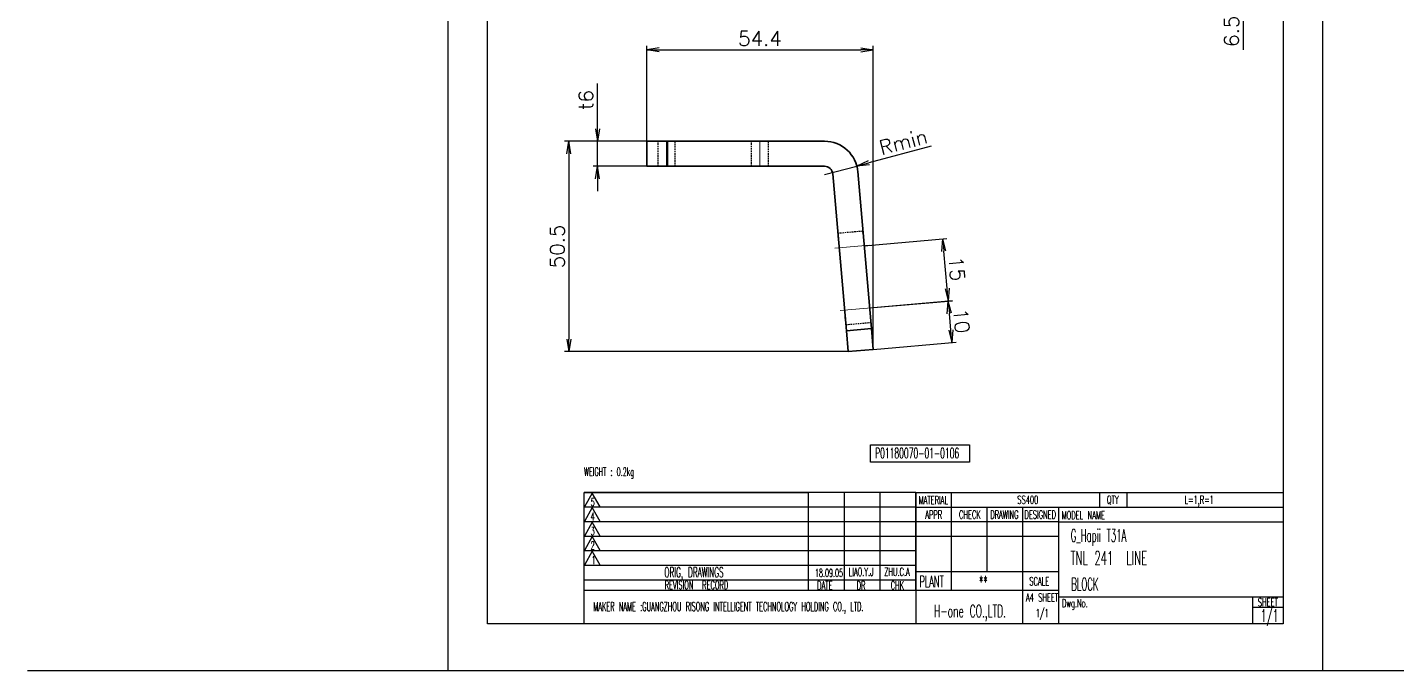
# Model space of a CAD drawing. Header units: inches. Extents: x 21 to 8642, y -3779 to 1599.
# Drawn here: x 20.5 to 349.4, y 18.9 to 173.4 of the extents above; entities that cross this region are included whole.
import ezdxf
from ezdxf.enums import TextEntityAlignment as Align

# ---------------------------------------------------------------- set-up
doc = ezdxf.new("R2010")
doc.units = ezdxf.units.IN
doc.header["$MEASUREMENT"] = 0
doc.linetypes.add('CENTER-HOKUTO', pattern=[23, 20, -1, 1, -1])
doc.linetypes.add('HIDDEN-HOKUTO', pattern=[3.8, 2.5, -1.3])
doc.layers.add('AM_HID', color=1, linetype='HIDDEN-HOKUTO', lineweight=25)
doc.layers.add('title_frame', color=7, linetype='Continuous')
doc.layers.add('word_dim', color=253, linetype='Continuous')
doc.styles.add('MX_NOTE_STANDARD', font='txt.shx', dxfattribs={"bigfont": 'bigfont.shx'})
doc.styles.get("Standard").update_dxf_attribs({"font": 'txt', "bigfont": 'gbcbig.shx'})
doc.dimstyles.new('HKT 1-1', dxfattribs={"dimtxt": 3.5, "dimasz": 3, "dimexe": 1, "dimexo": 0, "dimgap": 1, "dimtad": 3, "dimdsep": 46, "dimtxsty": 'Standard', "dimblk1": 'OPEN', "dimblk2": 'OPEN', "dimsah": 1, "dimcen": 0, "dimclrd": 256, "dimclre": 256, "dimclrt": 3, "dimazin": 2, "dimtfac": 1, "dimtmove": 0, "dimatfit": 3, "dimldrblk": 'OPEN', "dimfxl": 0, "dimtolj": 1, "dimlwd": 25, "dimlwe": 25, "dimarcsym": 0})
doc.dimstyles.new('STANDARD 1-1', dxfattribs={"dimtxt": 3.5, "dimasz": 3, "dimexe": 1, "dimexo": 0, "dimgap": 1, "dimtad": 3, "dimdsep": 46, "dimtxsty": 'Standard', "dimblk1": 'OPEN', "dimblk2": 'OPEN', "dimsah": 1, "dimcen": 0, "dimclrt": 3, "dimazin": 2, "dimtfac": 1, "dimtmove": 0, "dimatfit": 3, "dimldrblk": 'OPEN', "dimfxl": 0, "dimtolj": 1, "dimtzin": 0, "dimarcsym": 0})

# ---------------------------------------------------------------- blocks, each defined once
blk = doc.blocks.new('_Open')
at = {"color": 0, "lineweight": -2}
for p, q in [((-1, 0.1666666666666667), (0, 0)), ((-1, -0.1666666666666667), (0, 0)), ((0, 0), (-1, 0))]:
    blk.add_line(p, q, dxfattribs=at)
blk = doc.blocks.new('*D214')
at = {"layer": 'DEFPOINTS', "color": 0, "linetype": 'Continuous', "ltscale": 2}
for p in [(169.1969310102474, 146.0703371038465), (150.4944758194731, 95.5433460617963), (217.5721144700771, 95.54334606179629)]:
    blk.add_point(p, dxfattribs=at)
at = {"layer": 'word_dim', "color": 0, "linetype": 'Continuous', "lineweight": -2, "ltscale": 2}
for p, q in [((169.1969310102474, 146.0703371038465), (149.4944758194731, 146.0703371038465)), ((150.4944758194731, 143.0703371038465), (150.4944758194731, 98.5433460617963)), ((217.5721144700771, 95.54334606179629), (149.4944758194731, 95.5433460617963))]:
    blk.add_line(p, q, dxfattribs=at)
at = {"layer": 'word_dim', "color": 0, "linetype": 'Continuous', "lineweight": -2, "ltscale": 2, "xscale": 3, "yscale": 3, "zscale": 3}
for p, rotation in [((150.4944758194731, 146.0703371038465), 90), ((150.4944758194731, 95.5433460617963), 270)]:
    blk.add_blockref('_Open', p, dxfattribs=dict(at, rotation=rotation))
at = {"layer": 'word_dim', "color": 3, "linetype": 'Continuous', "ltscale": 2, "insert": (147.744475819473, 120.8068415828214), "char_height": 3.5, "attachment_point": 5, "rotation": 90}
blk.add_mtext('\\A1;50.5', dxfattribs=at)
blk = doc.blocks.new('*D215')
at = {"layer": 'DEFPOINTS', "color": 0, "linetype": 'Continuous', "ltscale": 2}
for p in [(157.3761176812229, 146.0703371038465), (169.1969310102547, 146.0703371038465), (169.1969310102474, 140.0703371038465)]:
    blk.add_point(p, dxfattribs=at)
at = {"layer": 'word_dim', "color": 0, "linetype": 'Continuous', "lineweight": -2, "ltscale": 2}
for p, q in [((157.3761176812229, 149.0703371038465), (157.3761176812229, 159.9036704371798)), ((169.1969310102547, 146.0703371038465), (156.3761176812229, 146.0703371038465)), ((157.3761176812229, 140.0703371038465), (157.3761176812229, 146.0703371038465)), ((169.1969310102474, 140.0703371038465), (156.3761176812229, 140.0703371038465)), ((157.3761176812229, 137.0703371038465), (157.3761176812229, 134.0703371038465))]:
    blk.add_line(p, q, dxfattribs=at)
at = {"layer": 'word_dim', "color": 0, "linetype": 'Continuous', "lineweight": -2, "ltscale": 2, "xscale": 3, "yscale": 3, "zscale": 3}
for p, rotation in [((157.3761176812229, 146.0703371038465), 270), ((157.3761176812229, 140.0703371038465), 90)]:
    blk.add_blockref('_Open', p, dxfattribs=dict(at, rotation=rotation))
at = {"layer": 'word_dim', "color": 3, "linetype": 'Continuous', "ltscale": 2, "insert": (154.6261176812228, 155.9870037705132), "char_height": 3.5, "attachment_point": 5, "rotation": 90}
blk.add_mtext('\\A1;t6', dxfattribs=at)
blk = doc.blocks.new('*D217')
at = {"layer": 'DEFPOINTS', "color": 0, "linetype": 'Continuous', "ltscale": 2}
for p in [(275.7409869728842, 189.5703371038465), (312.3232888015525, 189.5703371038465), (275.7409869728842, 183.0703371038465)]:
    blk.add_point(p, dxfattribs=at)
at = {"layer": 'word_dim', "color": 0, "linetype": 'Continuous', "lineweight": -2, "ltscale": 2}
for p, q in [((312.3232888015525, 192.5703371038465), (312.3232888015525, 195.5703371038465)), ((275.7409869728842, 189.5703371038465), (313.3232888015525, 189.5703371038465)), ((312.3232888015525, 189.5703371038465), (312.3232888015525, 183.0703371038465)), ((275.7409869728842, 183.0703371038465), (313.3232888015525, 183.0703371038465)), ((312.3232888015525, 180.0703371038465), (312.3232888015525, 167.9870037705034))]:
    blk.add_line(p, q, dxfattribs=at)
at = {"layer": 'word_dim', "color": 0, "linetype": 'Continuous', "lineweight": -2, "ltscale": 2, "xscale": 3, "yscale": 3, "zscale": 3}
for p, rotation in [((312.3232888015525, 189.5703371038465), 270), ((312.3232888015525, 183.0703371038465), 90)]:
    blk.add_blockref('_Open', p, dxfattribs=dict(at, rotation=rotation))
at = {"layer": 'word_dim', "color": 3, "linetype": 'Continuous', "ltscale": 2, "insert": (309.5732888015525, 172.4870037705035), "char_height": 3.5, "attachment_point": 5, "rotation": 90}
blk.add_mtext('\\A1;6.5', dxfattribs=at)
blk = doc.blocks.new('*D225')
at = {"layer": 'DEFPOINTS', "color": 0, "linetype": 'Continuous', "ltscale": 2}
for p in [(222.7002297290425, 106.0326374604913), (241.5697363805452, 107.6837192924949), (223.5719310102474, 96.0703371038465)]:
    blk.add_point(p, dxfattribs=at)
at = {"layer": 'word_dim', "color": 0, "linetype": 'Continuous', "lineweight": -2, "ltscale": 2}
for p, q in [((222.7002297290425, 106.0326374604913), (242.5659300980413, 107.7708862427756)), ((242.1799368109078, 100.7100000883384), (241.8312372313875, 104.6951381400065)), ((223.5719310102474, 96.0703371038465), (243.4376313792462, 97.8085858861308))]:
    blk.add_line(p, q, dxfattribs=at)
at = {"layer": 'word_dim', "color": 0, "linetype": 'Continuous', "lineweight": -2, "ltscale": 2, "xscale": 3, "yscale": 3, "zscale": 3}
for p, rotation in [((241.5697363805452, 107.6837192924949), 95.00064459754958), ((242.4414376617501, 97.72141893585004), 275.0006445975496)]:
    blk.add_blockref('_Open', p, dxfattribs=dict(at, rotation=rotation))
at = {"layer": 'word_dim', "color": 3, "linetype": 'Continuous', "ltscale": 2, "insert": (244.745119744262, 102.9422782274445), "char_height": 3.5, "attachment_point": 5, "rotation": 275.0006445975496}
blk.add_mtext('\\A1;10', dxfattribs=at)
blk = doc.blocks.new('*D226')
at = {"layer": 'DEFPOINTS', "color": 0, "linetype": 'Continuous', "ltscale": 2}
for p in [(240.2356185456686, 122.6544829099213), (221.3688060102473, 120.9731691350965), (222.7002297290425, 106.0326374604913)]:
    blk.add_point(p, dxfattribs=at)
at = {"layer": 'word_dim', "color": 0, "linetype": 'Continuous', "lineweight": -2, "ltscale": 2}
for p, q in [((221.3688060102473, 120.9731691350965), (241.2316713091869, 122.7432460345144)), ((241.3007528906845, 110.7021095258711), (240.5019079194478, 119.6663246193664)), ((222.7002297290425, 106.0326374604913), (242.563095027982, 107.8027143599093))]:
    blk.add_line(p, q, dxfattribs=at)
at = {"layer": 'word_dim', "color": 0, "linetype": 'Continuous', "lineweight": -2, "ltscale": 2, "xscale": 3, "yscale": 3, "zscale": 3}
for p, rotation in [((240.2356185456686, 122.6544829099213), 95.09245455456644), ((241.5670422644637, 107.7139512353162), 275.0924545545664)]:
    blk.add_blockref('_Open', p, dxfattribs=dict(at, rotation=rotation))
at = {"layer": 'word_dim', "color": 3, "linetype": 'Continuous', "ltscale": 2, "insert": (243.6404755047415, 115.4283156652497), "char_height": 3.5, "attachment_point": 5, "rotation": 275.0924545545664}
blk.add_mtext('\\A1;15', dxfattribs=at)
blk = doc.blocks.new('*D227')
at = {"layer": 'DEFPOINTS', "color": 0, "linetype": 'Continuous', "ltscale": 2}
for p in [(223.5719310102328, 168.0074660650965), (169.1969310102474, 140.0703371038465), (223.5719310102328, 96.07033710384286)]:
    blk.add_point(p, dxfattribs=at)
at = {"layer": 'word_dim', "color": 0, "linetype": 'Continuous', "lineweight": -2, "ltscale": 2}
for p, q in [((169.1969310102474, 140.0703371038465), (169.1969310102474, 169.0074660650965)), ((172.1969310102474, 168.0074660650965), (220.5719310102328, 168.0074660650965)), ((223.5719310102328, 96.07033710384286), (223.5719310102328, 169.0074660650965))]:
    blk.add_line(p, q, dxfattribs=at)
at = {"layer": 'word_dim', "color": 0, "linetype": 'Continuous', "lineweight": -2, "ltscale": 2, "xscale": 3, "yscale": 3, "zscale": 3, "rotation": 180}
blk.add_blockref('_Open', (169.1969310102474, 168.0074660650965), dxfattribs=at)
at = {"layer": 'word_dim', "color": 0, "linetype": 'Continuous', "lineweight": -2, "ltscale": 2, "xscale": 3, "yscale": 3, "zscale": 3}
blk.add_blockref('_Open', (223.5719310102328, 168.0074660650965), dxfattribs=at)
at = {"layer": 'word_dim', "color": 3, "linetype": 'Continuous', "ltscale": 2, "insert": (196.3844310102401, 170.7574660650965), "char_height": 3.5, "attachment_point": 5}
blk.add_mtext('\\A1;54.4', dxfattribs=at)
blk = doc.blocks.new('*D228')
at = {"layer": 'DEFPOINTS', "color": 0, "linetype": 'Continuous', "ltscale": 2}
for p in [(219.6018539229105, 140.1197199329939), (211.8688060102583, 138.0703371039192)]:
    blk.add_point(p, dxfattribs=at)
at = {"layer": 'word_dim', "linetype": 'Continuous', "lineweight": 25, "ltscale": 2}
for p, q in [((237.4845272209912, 144.8589177252482), (222.5017468901668, 140.8882384939)), ((211.8688060102583, 138.0703371039192), (219.6018539229105, 140.1197199329939))]:
    blk.add_line(p, q, dxfattribs=at)
at = {"layer": 'word_dim', "linetype": 'Continuous', "lineweight": 25, "ltscale": 2, "xscale": 3, "yscale": 3, "zscale": 3, "rotation": 194.8430933498145}
blk.add_blockref('_Open', (219.6018539229105, 140.1197199329939), dxfattribs=at)
at = {"layer": 'word_dim', "color": 3, "linetype": 'Continuous', "ltscale": 2, "insert": (230.7386081917099, 145.9160726100121), "char_height": 3.5, "attachment_point": 5, "rotation": 14.843093349814483}
blk.add_mtext('\\A1;Rmin', dxfattribs=at)

msp = doc.modelspace()

# ---------------------------------------------------------------- linework, layer by layer
at = {"color": 7, "lineweight": 35, "ltscale": 0.125}
for p, q in [((169.1969310102474, 146.0703371038465), (174.1969310102474, 146.0703371038465)), ((169.1969310102474, 140.0703371038465), (174.1969310102474, 140.0703371038465))]:
    msp.add_line(p, q, dxfattribs=at)
at = {"color": 7, "lineweight": 35, "ltscale": 0.15}
for p, q in [((169.1969310102474, 146.0703371038465), (169.1969310102474, 140.0703371038465)), ((174.1969310102474, 146.0703371038465), (174.1969310102474, 140.0703371038465))]:
    msp.add_line(p, q, dxfattribs=at)
at = {"color": 2, "linetype": 'CENTER-HOKUTO', "lineweight": 13, "ltscale": 2}
for p, q in [((173.9078685102474, 140.0703371038465), (173.9078685102474, 146.0703371038465)), ((196.3453685102474, 140.0703371038465), (196.3453685102474, 146.0703371038465)), ((214.3225020854267, 120.3566175416775), (222.6959552264495, 121.0892946915149)), ((215.6286165311073, 105.4138713056739), (224.0020696721228, 106.1465484555113))]:
    msp.add_line(p, q, dxfattribs=at)
at = {"color": 7, "lineweight": 35}
for p, q in [((211.8688060102474, 146.0703371038465), (174.1969310102474, 146.0703371038465)), ((211.8453685102474, 140.0703371038465), (174.1969310102474, 140.0703371038465)), ((213.8375560102474, 138.2446535100965), (217.1344310102474, 100.5263917913465)), ((223.1344310102474, 101.0512941350965), (219.8375560102474, 138.7676027288465))]:
    msp.add_line(p, q, dxfattribs=at)
at = {"color": 7, "lineweight": 35, "ltscale": 0.00069580078125}
msp.add_line((215.1266185102474, 123.4975831975965), (215.1266185102474, 123.4697511663465), dxfattribs=at)
at = {"color": 7, "lineweight": 35, "ltscale": 0.03204338960186358}
msp.add_line((215.1266185102474, 123.4697511663465), (215.2438060102474, 122.1933839788465), dxfattribs=at)
at = {"color": 7, "lineweight": 35, "ltscale": 0.01134581664204756}
msp.add_line((216.8141185102474, 104.2163331975965), (216.8531810102474, 103.7641847600965), dxfattribs=at)
at = {"color": 7, "lineweight": 35, "ltscale": 0.03202612300872192}
msp.add_line((216.8531810102474, 103.7641847600965), (216.9625560102474, 102.4878175725965), dxfattribs=at)
at = {"color": 7, "lineweight": 35, "ltscale": 0.0101423388356866}
msp.add_line((216.9625560102474, 102.4878175725965), (217.0016185102474, 102.0840089788465), dxfattribs=at)
at = {"color": 7, "lineweight": 35, "ltscale": 0.1505729110565589}
for p, q in [((223.1344310102474, 101.0512941350965), (217.1344310102474, 100.5263917913465)), ((223.5719310102474, 96.0703371038465), (217.5719310102474, 95.5454347600965))]:
    msp.add_line(p, q, dxfattribs=at)
at = {"color": 7, "lineweight": 35, "ltscale": 0.125003347948062}
for p, q in [((217.1344310102474, 100.5263917913465), (217.5719310102474, 95.5454347600965)), ((223.5719310102474, 96.0703371038465), (223.1344310102474, 101.0512941350965))]:
    msp.add_line(p, q, dxfattribs=at)
at = {"linetype": 'Continuous'}
msp.add_line((268.0811402842562, 54.6640031749078), (321.9811402842503, 54.6640031749078), dxfattribs=at)
at = {"color": 7, "lineweight": 35}
for centre, radius, start in [((211.8688060102474, 138.0703371038465), 8, 4.183945230163382), ((211.8453685102474, 138.0703371038465), 2, 4.183686234677016)]:
    msp.add_arc(centre, radius, start, 90, dxfattribs=at)
at = {"layer": 'AM_HID', "ltscale": 0.15}
for p, q in [((171.9078685102474, 140.0703371038465), (171.9078685102474, 146.0703371038465)), ((175.9078685102474, 146.0703371038465), (175.9078685102474, 140.0703371038465)), ((194.3453685102474, 140.0703371038465), (194.3453685102401, 146.0703371038429)), ((198.3453685102474, 146.0703371038465), (198.3453685102474, 140.0703371038465))]:
    msp.add_line(p, q, dxfattribs=at)
at = {"layer": 'AM_HID', "ltscale": 0.1499849475818271}
for p, q in [((221.0641185102474, 124.4599855413465), (215.0875560102474, 123.9370363225965)), ((217.0016185102474, 102.0205324163465), (222.9781810102474, 102.5434816350965))]:
    msp.add_line(p, q, dxfattribs=at)
at = {"layer": 'AM_HID', "ltscale": 0.0110296455059341}
msp.add_line((215.0875560102474, 123.9370363225965), (215.1266185102474, 123.4975831975965), dxfattribs=at)
at = {"layer": 'AM_HID', "ltscale": 0.01172287550469799}
for p, q in [((221.1031810102474, 123.9927003850965), (221.0641185102474, 124.4599855413465)), ((222.9781810102474, 102.5434816350965), (222.9391185102474, 103.0107667913465))]:
    msp.add_line(p, q, dxfattribs=at)
at = {"layer": 'AM_HID', "ltscale": 0.03204338960186358}
msp.add_line((221.1031810102474, 123.9927003850965), (221.2203685102474, 122.7163331975965), dxfattribs=at)
at = {"layer": 'AM_HID', "ltscale": 0.04373681687232847}
msp.add_line((221.2203685102474, 122.7163331975965), (221.3688060102474, 120.9731691350965), dxfattribs=at)
at = {"layer": 'AM_HID', "ltscale": 0.37499300493233}
msp.add_line((221.3688060102474, 120.9731691350965), (222.6734935102474, 106.0302980413465), dxfattribs=at)
at = {"layer": 'AM_HID', "ltscale": 0.03240808400451952}
msp.add_line((216.6969310102474, 105.5073488225965), (216.8141185102474, 104.2163331975965), dxfattribs=at)
at = {"layer": 'AM_HID', "ltscale": 0.04375382134233752}
msp.add_line((222.6734935102474, 106.0302980413465), (222.8297435102474, 104.2871339788465), dxfattribs=at)
at = {"layer": 'AM_HID', "ltscale": 0.0015869140625}
msp.add_line((217.0016185102474, 102.0840089788465), (217.0016185102474, 102.0205324163465), dxfattribs=at)
at = {"layer": 'AM_HID', "ltscale": 0.03202612300872192}
msp.add_line((222.8297435102474, 104.2871339788465), (222.9391185102474, 103.0107667913465), dxfattribs=at)
at = {"layer": 'title_frame'}
for p, q in [((130.9811402842503, 30.1640031749078), (130.9811402842503, 305.9140031749078)), ((321.9811402842503, 305.9140031749078), (321.9811402842503, 30.1640031749078)), ((222.9386335437927, 73.18075581046224), (246.6811756739668, 73.18075581046224)), ((222.9386335437927, 68.98031339570599), (222.9386335437927, 73.18075581046224)), ((246.6811756739668, 73.18075581046224), (246.6811756739668, 68.98031339570599)), ((246.6811756739668, 68.98031339570599), (222.9386335437927, 68.98031339570599)), ((154.1561402842387, 30.1640031749078), (154.1561402842387, 61.6640031749078)), ((154.1561402842387, 61.6640031749078), (208.056140284262, 61.6640031749078)), ((233.7811402842387, 61.6640031749078), (154.1561402842387, 61.6640031749078)), ((156.1361928875019, 61.5405535369021), (154.2565528875027, 58.21848008798343)), ((158.0158328875011, 58.21848008798343), (156.1361928875019, 61.5405535369021)), ((208.056140284262, 38.1640031749078), (208.056140284262, 61.6640031749078)), ((216.6311402842445, 38.1640031749078), (216.6311402842445, 61.6640031749078)), ((216.6311402842445, 38.1640031749078), (216.6311402842445, 61.6640031749078)), ((225.2061402842562, 38.1640031749078), (225.2061402842562, 61.6640031749078)), ((225.2061402842562, 38.1640031749078), (225.2061402842562, 61.6640031749078)), ((233.7811402842387, 61.6640031749078), (233.7811402842387, 58.1640031749078)), ((233.7811402842387, 38.1640031749078), (233.7811402842387, 61.6640031749078)), ((233.7811402842387, 61.6640031749078), (233.7811402842387, 30.1640031749078)), ((233.7811402842387, 61.6640031749078), (233.7811402842387, 30.1640031749078)), ((233.7811402842387, 61.6640031749078), (321.9811402842503, 61.6640031749078)), ((242.3561402842503, 38.1640031749078), (242.3561402842503, 61.6640031749078)), ((277.8811402842445, 61.6640031749078), (277.8811402842445, 58.1640031749078)), ((284.4537475362346, 61.6640031749078), (284.4537475362346, 58.1640031749078)), ((208.056140284262, 58.1640031749078), (154.1561402842387, 58.1640031749078)), ((233.7811402842387, 58.1640031749078), (154.1561402842387, 58.1640031749078)), ((154.2565528875027, 58.21848008798343), (158.0158328875011, 58.21848008798343)), ((156.1361928875019, 58.06326164961802), (154.2565528875027, 54.74118820070299)), ((158.0158328875011, 54.74118820070299), (156.1361928875019, 58.06326164961802)), ((233.7811402842387, 58.1640031749078), (321.9811402842503, 58.1640031749078)), ((250.931140284262, 42.76058076132841), (250.931140284262, 58.1640031749078)), ((259.5061402842445, 30.1640031749078), (259.5061402842445, 58.1640031749078)), ((268.0811402842562, 30.1640031749078), (268.0811402842562, 58.1640031749078)), ((208.056140284262, 54.6640031749078), (154.1561402842387, 54.6640031749078)), ((233.7811402842387, 54.6640031749078), (154.1561402842387, 54.6640031749078)), ((154.2565528875027, 54.74118820070299), (158.0158328875011, 54.74118820070299)), ((156.1361928875019, 54.53372430303653), (154.2565528875027, 51.21165085411786)), ((158.0158328875011, 51.21165085411786), (156.1361928875019, 54.53372430303653)), ((268.0811402842562, 54.6640031749078), (233.7811402842387, 54.6640031749078)), ((208.056140284262, 51.1640031749078), (154.1561402842387, 51.1640031749078)), ((233.7811402842387, 51.1640031749078), (154.1561402842387, 51.1640031749078)), ((154.2565528875027, 51.21165085411786), (158.0158328875011, 51.21165085411786)), ((156.1361928875019, 51.12057609275444), (154.2565528875027, 47.79850264383941)), ((158.0158328875011, 47.79850264383941), (156.1361928875019, 51.12057609275444)), ((268.0811402842562, 51.1640031749078), (233.7811402842387, 51.1640031749078)), ((208.056140284262, 47.6640031749078), (154.1561402842387, 47.6640031749078)), ((233.7811402842387, 47.6640031749078), (154.1561402842387, 47.6640031749078)), ((154.2565528875027, 47.79850264383941), (158.0158328875011, 47.79850264383941)), ((156.1361928875019, 47.59103874616931), (154.2565528875027, 44.26896529725428)), ((158.0158328875011, 44.26896529725428), (156.1361928875019, 47.59103874616931)), ((208.056140284262, 44.1640031749078), (154.1561402842387, 44.1640031749078)), ((233.7811402842387, 44.1640031749078), (154.1561402842387, 44.1640031749078)), ((154.2565528875027, 44.26896529725428), (158.0158328875011, 44.26896529725428)), ((233.7811402842387, 42.76058076132841), (268.0811402842562, 42.76058076132841)), ((208.056140284262, 40.6640031749078), (154.1561402842387, 40.6640031749078)), ((233.7811402842387, 40.6640031749078), (154.1561402842387, 40.6640031749078)), ((233.7811402842387, 38.1640031749078), (154.1561402842387, 38.1640031749078)), ((268.0811402842562, 38.1640031749078), (233.7811402842387, 38.1640031749078)), ((268.0811402842562, 36.6640031749078), (321.9811402842503, 36.6640031749078)), ((314.6311402842445, 36.6640031749078), (314.6311402842445, 30.1640031749078)), ((314.6311402842445, 34.1640031749078), (321.9811402842503, 34.1640031749078)), ((321.9811402842503, 30.1640031749078), (130.9811402842503, 30.1640031749078)), ((321.9811402842503, 30.1640031749078), (268.0811402842562, 30.1640031749078))]:
    msp.add_line(p, q, dxfattribs=at)
at = {"layer": 'title_frame', "color": 4}
msp.add_lwpolyline([(121.4811402842503, 18.9140031749078), (331.4811402842503, 18.9140031749078), (331.4811402842503, 315.9140031749078), (121.4811402842503, 315.9140031749078)], close=True, dxfattribs=at)
at = {"layer": 'word_dim', "linetype": 'Continuous', "ltscale": 2}
for p, q in [((20.54109458538068, 18.9140031749078), (121.4811402842503, 18.9140031749078)), ((331.4811402842503, 18.9140031749078), (432.42118598312, 18.9140031749078))]:
    msp.add_line(p, q, dxfattribs=at)

# ---------------------------------------------------------------- texts
at = {"linetype": 'Continuous', "char_height": 3, "width": 50.90000000000009, "attachment_point": 4}
for s, insert in [('{\\W0.5;\\C3;G_Hapii T31A}', (270.9604607681728, 50.87629867529113)), ('{\\W0.5;\\C3;BLOCK}', (271.0811402842562, 39.6640031749078))]:
    msp.add_mtext(s, dxfattribs=dict(at, insert=insert))
at = {"layer": 'title_frame', "color": 3, "style": 'MX_NOTE_STANDARD'}
for s, height, width, p in [('P01180070-01-0106', 2.5, 0.5340999999999987, (223.998727652947, 69.91891375817369)), ('WEIGHT : 0.2kg ', 2, 0.5341000000000022, (154.1804605923286, 65.69034685800517)), ('5', 1.917999999999999, 0.5341000000000025, (155.7414244358703, 58.44400094052917)), ('MATERIAL', 1.972799999999999, 0.5340999999999952, (234.4532722496994, 58.87661364088427)), ('SS400', 1.972799999999999, 0.5340999999999952, (258.1545123069706, 58.96225243587769)), ('QTY', 1.972799999999999, 0.5340999999999952, (279.6542730494154, 58.96225243587769)), ('L=1,R=1', 1.972799999999999, 0.5340999999999952, (298.2820921870049, 58.96225243587769)), ('4', 1.917999999999999, 0.5341000000000025, (155.7414244358703, 54.96670905324873)), ('APPR', 1.972799999999999, 0.5340999999999952, (236.0489516604618, 55.40543169303356)), ('CHECK', 1.972799999999999, 0.5341000000000096, (244.1448114357233, 55.40543169303356)), ('DRAWING', 1.972799999999999, 0.5340999999999952, (251.6643120297564, 55.40543169303356)), ('DESIGNED', 1.972799999999999, 0.5340999999999952, (259.8557917542973, 55.40543169303356)), ('MODEL NAME', 1.972799999999999, 0.5340999999999669, (268.7842314612105, 55.25507256459542)), ('3', 1.917999999999999, 0.5341000000000025, (155.7414244358703, 51.4371717066636)), ('2', 1.917999999999999, 0.5341000000000025, (155.7414244358703, 48.02402349638515)), ('1', 1.917999999999999, 0.5341000000000025, (155.9376665150091, 44.49448614980002)), ('TNL 241  LINE', 3.300000000000001, 0.534099999999995, (270.922131960983, 44.30720337715621)), ('ORIG, DRAWINGS', 2.411200052261353, 0.5341000000000021, (173.4299664523029, 41.32582431868587)), ('18.09.05', 1.899999999999999, 0.5340999999999956, (209.5648012676435, 41.42708972148039)), ('REVISION  RECORD', 1.972799999999999, 0.5341000000000025, (173.4799957393886, 38.48763774909394)), ('DATE', 1.972799999999999, 0.5340999999999952, (210.093444352188, 38.40615334272234)), ('DR', 1.972799999999999, 0.5341000000000096, (219.587432314064, 38.3957266516657)), ('CHK', 1.972799999999999, 0.5340999999999952, (227.7640700749513, 38.4291591180875)), ('PLANT', 2.740000000000002, 0.5340999999999948, (234.617207124397, 38.93321690288513)), ('**', 2.740000000000002, 0.5340999999999948, (248.97410778076, 38.93321690288513)), ('SCALE', 1.972799999999999, 0.5340999999999952, (261.0317667656097, 39.38282709092464)), ('A4 SHEET', 1.972799999999999, 0.5340999999999952, (260.2107595579334, 35.48737397779342)), ('SHEET', 1.972799999999999, 0.5340999999999952, (315.8710619548262, 34.37562859678956)), ('MAKER NAME :GUANGZHOU RISONG INTELLIGENT TECHNOLOGY HOLDING CO., LTD.', 2.160000000000001, 0.5341000000000022, (156.3800177783166, 33.23025221409198)), ('H-one CO.,LTD.', 3, 0.5341000000000093, (238.1370304211202, 31.71330088280893)), ('1/1', 1.972799999999999, 0.5340999999999952, (262.5625026109671, 31.73298190693395)), ('Dwg.No.', 1.972799999999999, 0.5340999999999669, (268.8700865533944, 34.14155933034936)), ('1/1', 3, 0.5340999999999667, (316.5879834090635, 30.63970761177125))]:
    msp.add_text(s, height=height, dxfattribs=dict(at, width=width)).set_placement(p)
at = {"layer": 'title_frame', "color": 3, "style": 'MX_NOTE_STANDARD', "width": 0.5340999999999952}
for s, p in [('LIAO.Y.J', (220.6466651986745, 41.03807132293814)), ('ZHU.C.A', (229.2645973357764, 41.06020611043578))]:
    msp.add_text(s, height=1.972799999999999, dxfattribs=at).set_placement(p, align=Align.BOTTOM_CENTER)

# ---------------------------------------------------------------- dimensions: what is measured, and where the dimension line sits
at = {"layer": 'word_dim', "linetype": 'Continuous', "ltscale": 2}
dim = msp.add_linear_dim(base=(312.3232888015525, 189.5703371038465), p1=(275.7409869728842, 183.0703371038465), p2=(275.7409869728842, 189.5703371038465), angle=90, dimstyle='STANDARD 1-1', dxfattribs=at)
dim.commit()
dim.dimension.update_dxf_attribs({"geometry": '*D217', "text_midpoint": (312.3232888015525, 172.4870037705035), "dimtype": 160})
dim = msp.add_linear_dim(base=(223.5719310102328, 168.0074660650965), p1=(169.1969310102474, 140.0703371038465), p2=(223.5719310102328, 96.07033710384286), dimstyle='STANDARD 1-1', override={"dimdec": 1}, dxfattribs=at)
dim.commit()
dim.dimension.update_dxf_attribs({"geometry": '*D227', "text_midpoint": (196.3844310102401, 170.7574660650965)})
dim = msp.add_linear_dim(base=(157.3761176812229, 146.0703371038465), p1=(169.1969310102474, 140.0703371038465), p2=(169.1969310102547, 146.0703371038465), angle=90, text='t<>', dimstyle='STANDARD 1-1', dxfattribs=at)
dim.commit()
dim.dimension.update_dxf_attribs({"geometry": '*D215', "text_midpoint": (154.6261176812228, 155.9870037705132)})
dim = msp.add_radius_dim(center=(211.8688060102583, 138.0703371039192), mpoint=(219.6018539229105, 140.1197199329939), text='Rmin', dimstyle='HKT 1-1', dxfattribs=at)
dim.commit()
dim.dimension.update_dxf_attribs({"geometry": '*D228', "text_midpoint": (230.7386081917099, 145.9160726100121)})
dim = msp.add_linear_dim(base=(150.4944758194731, 95.5433460617963), p1=(169.1969310102474, 146.0703371038465), p2=(217.5721144700771, 95.54334606179629), angle=90, dimstyle='STANDARD 1-1', override={"dimdec": 1}, dxfattribs=at)
dim.commit()
dim.dimension.update_dxf_attribs({"geometry": '*D214', "text_midpoint": (147.744475819473, 120.8068415828214)})
for p1, p2, distance, picture, middle in [((222.7002297290425, 106.0326374604913), (221.3688060102474, 120.9731691350965), -18.941579428763106, '*D226', (243.6404755047415, 115.4283156652497)), ((223.5719310102474, 96.0703371038465), (222.7002297290425, 106.0326374604913), -18.941603746438094, '*D225', (244.745119744262, 102.9422782274445))]:
    dim = msp.add_aligned_dim(p1=p1, p2=p2, distance=distance, dimstyle='STANDARD 1-1', dxfattribs=at)
    dim.commit()
    dim.dimension.update_dxf_attribs({"geometry": picture, "text_midpoint": middle})

doc.saveas('drawing.dxf')
